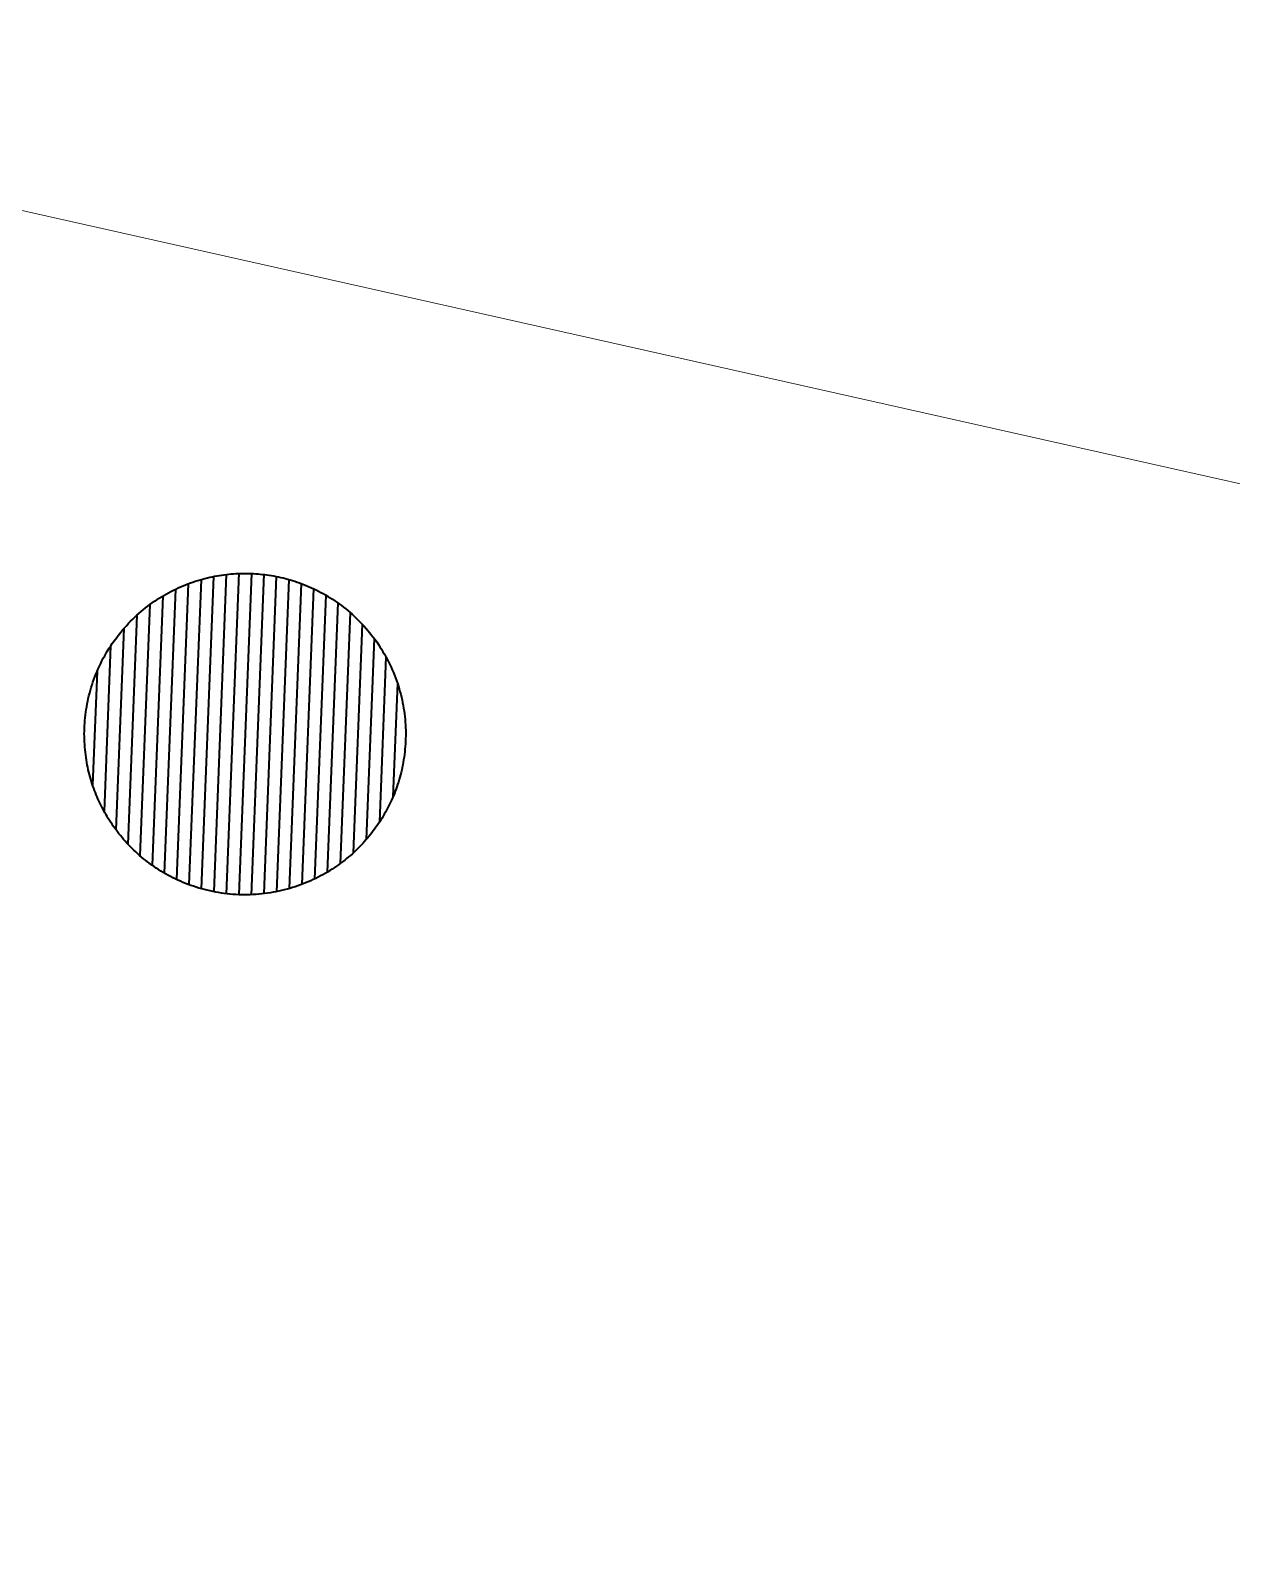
# Model space of a CAD drawing. Header units: metres. Extents: x 599858 to 604937, y 1147506 to 1148114.
# Drawn here: x 602665.32 to 602679.71, y 1147837.83 to 1147856.19 of the extents above; entities that cross this region are included whole.
import ezdxf

# ---------------------------------------------------------------- set-up
doc = ezdxf.new("R2010")
doc.units = ezdxf.units.M
doc.header["$MEASUREMENT"] = 0
doc.layers.add('TF_V_---_Bor--_2', color=140, linetype='Continuous', lineweight=40)
doc.layers.add('TV_U_APT_SSkrm', color=5, linetype='Continuous', lineweight=13)

# ---------------------------------------------------------------- blocks, each defined once
blk = doc.blocks.new('VBORING_1')
at = {"layer": 'TF_V_---_Bor--_2'}
for p, q in [((-0.45, 1.872), (-0.45, -1.872)), ((-0.3, 1.901), (-0.3, -1.901)), ((-0.15, 1.925), (-0.15, -1.925)), ((0, 1.925), (0, -1.925)), ((0.15, 1.925), (0.15, -1.925)), ((0.3, 1.901), (0.3, -1.901)), ((0.45, 1.872), (0.45, -1.872)), ((-0.9, 1.702), (-0.9, -1.702)), ((-0.75, 1.773), (-0.75, -1.773)), ((-0.6, 1.829), (-0.6, -1.829)), ((0.6, 1.829), (0.6, -1.829)), ((0.75, 1.773), (0.75, -1.773)), ((0.9, 1.702), (0.9, -1.702)), ((-1.2, 1.505), (-1.2, -1.505)), ((-1.05, 1.613), (-1.05, -1.613)), ((1.05, 1.613), (1.05, -1.613)), ((1.2, 1.505), (1.2, -1.505)), ((-1.35, 1.372), (-1.35, -1.372)), ((1.35, 1.372), (1.35, -1.372)), ((-1.5, 1.206), (-1.5, -1.206)), ((1.5, 1.206), (1.5, -1.206)), ((-1.65, 0.992), (-1.65, -0.992)), ((1.65, 0.992), (1.65, -0.992)), ((-1.8, 0.682), (-1.8, -0.682)), ((1.8, 0.682), (1.8, -0.682))]:
    blk.add_line(p, q, dxfattribs=at)
blk.add_rational_spline([(0, 1.925), (-3.334, 1.925), (-1.667, -0.963), (0, -3.85), (1.667, -0.963), (3.334, 1.925), (0, 1.925)], [1, 0.5, 1, 0.5, 1, 0.5, 1], degree=2, knots=[0, 0, 0, 0.333333, 0.333333, 0.666667, 0.666667, 1, 1, 1], dxfattribs=at)
at = {"layer": 'TV_U_APT_SSkrm', "flags": 1}
for tag in ['anlaegid', 'anlaegnr', 'anvendelse', 'anvendelse_txt', 'bbid', 'borid', 'boringsby', 'boringsdybde', 'boringspostnr', 'dgunr', 'dgunr_trimmed', 'formaal', 'formaal_txt', 'formanv', 'formanv_simple', 'id', 'journr', 'kode_tekst', 'kommunenavn', 'kommunenr', 'koormetode', 'koormetode_txt', 'kote', 'metode', 'ogc_fid', 'region', 'region_tekst', 'slutaar', 'slutdato', 'sted1', 'symbol_rgb', 'txt_search', 'url', 'usikkerhed_m', 'usikkerhed_m_num', 'virktyp', 'virktypt', 'xutm', 'yutm']:
    blk.add_attdef(tag, (-556818.792, -1170779.088), '', height=0.002, dxfattribs=at)
blk = doc.blocks.new('VBORING_21')
at = {"layer": 'TF_V_---_Bor--_2'}
for p, q in [((-0.45, 1.872), (-0.45, -1.872)), ((-0.3, 1.901), (-0.3, -1.901)), ((-0.15, 1.925), (-0.15, -1.925)), ((0, 1.925), (0, -1.925)), ((0.15, 1.925), (0.15, -1.925)), ((0.3, 1.901), (0.3, -1.901)), ((0.45, 1.872), (0.45, -1.872)), ((-0.9, 1.702), (-0.9, -1.702)), ((-0.75, 1.773), (-0.75, -1.773)), ((-0.6, 1.829), (-0.6, -1.829)), ((0.6, 1.829), (0.6, -1.829)), ((0.75, 1.773), (0.75, -1.773)), ((0.9, 1.702), (0.9, -1.702)), ((-1.2, 1.505), (-1.2, -1.505)), ((-1.05, 1.613), (-1.05, -1.613)), ((1.05, 1.613), (1.05, -1.613)), ((1.2, 1.505), (1.2, -1.505)), ((-1.35, 1.372), (-1.35, -1.372)), ((1.35, 1.372), (1.35, -1.372)), ((-1.5, 1.206), (-1.5, -1.206)), ((1.5, 1.206), (1.5, -1.206)), ((-1.65, 0.992), (-1.65, -0.992)), ((1.65, 0.992), (1.65, -0.992)), ((-1.8, 0.682), (-1.8, -0.682)), ((1.8, 0.682), (1.8, -0.682))]:
    blk.add_line(p, q, dxfattribs=at)
blk.add_rational_spline([(0, 1.925), (-3.334, 1.925), (-1.667, -0.963), (0, -3.85), (1.667, -0.963), (3.334, 1.925), (0, 1.925)], [1, 0.5, 1, 0.5, 1, 0.5, 1], degree=2, knots=[0, 0, 0, 0.333333, 0.333333, 0.666667, 0.666667, 1, 1, 1], dxfattribs=at)
at = {"layer": 'TV_U_APT_SSkrm', "flags": 1}
for tag in ['aar', 'aar_num', 'anlaegid', 'anlaegnr', 'anlaegsnavn', 'anvendelse', 'anvendelse_tekst', 'borid', 'boringsby', 'broendborer', 'cyklogram', 'dataejer', 'dgunr', 'dgunr_org', 'dybde', 'dybde_num', 'formaal', 'formaal_tekst', 'formanv', 'formanv_tekst', 'hovedtype', 'id', 'journr', 'kode', 'kode_tekst', 'kommunenavn', 'komnr', 'postnr', 'region', 'region_tekst', 'rgb', 'sted1', 'symbol_outline_rgb', 'txt_search', 'url', 'virktyp', 'virktypt', 'xutm', 'yutm']:
    blk.add_attdef(tag, (-556818.792, -1170779.088), '', height=0.002, dxfattribs=at)

msp = doc.modelspace()

# ---------------------------------------------------------------- linework, layer by layer
at = {"layer": 'TV_U_APT_SSkrm', "flags": 128}
msp.add_lwpolyline([(602629.505739, 1147925.424849, 0.040248), (602592.982227, 1147870.233754), (602678.942619, 1147850.958326), (602679.938608, 1147850.735348, 0.015414), (602812.924541, 1147825.23967), (602936.121447, 1147805.535932, -0.016192), (602952.046863, 1147802.457056, 0.016567), (602968.278037, 1147799.331685), (602969.263728, 1147799.176559, 0.017094), (603060.707619, 1147787.972739)], format="xyb", dxfattribs=at)

# ---------------------------------------------------------------- block references
at = {"layer": 'TF_V_---_Bor--_2', "xscale": 0.999998, "yscale": 0.999998, "zscale": 0.999998, "rotation": 357.734267}
for name in ['VBORING_1', 'VBORING_21']:
    msp.add_blockref(name, (602667.891304, 1147847.766328), dxfattribs=at)

doc.saveas('drawing.dxf')
